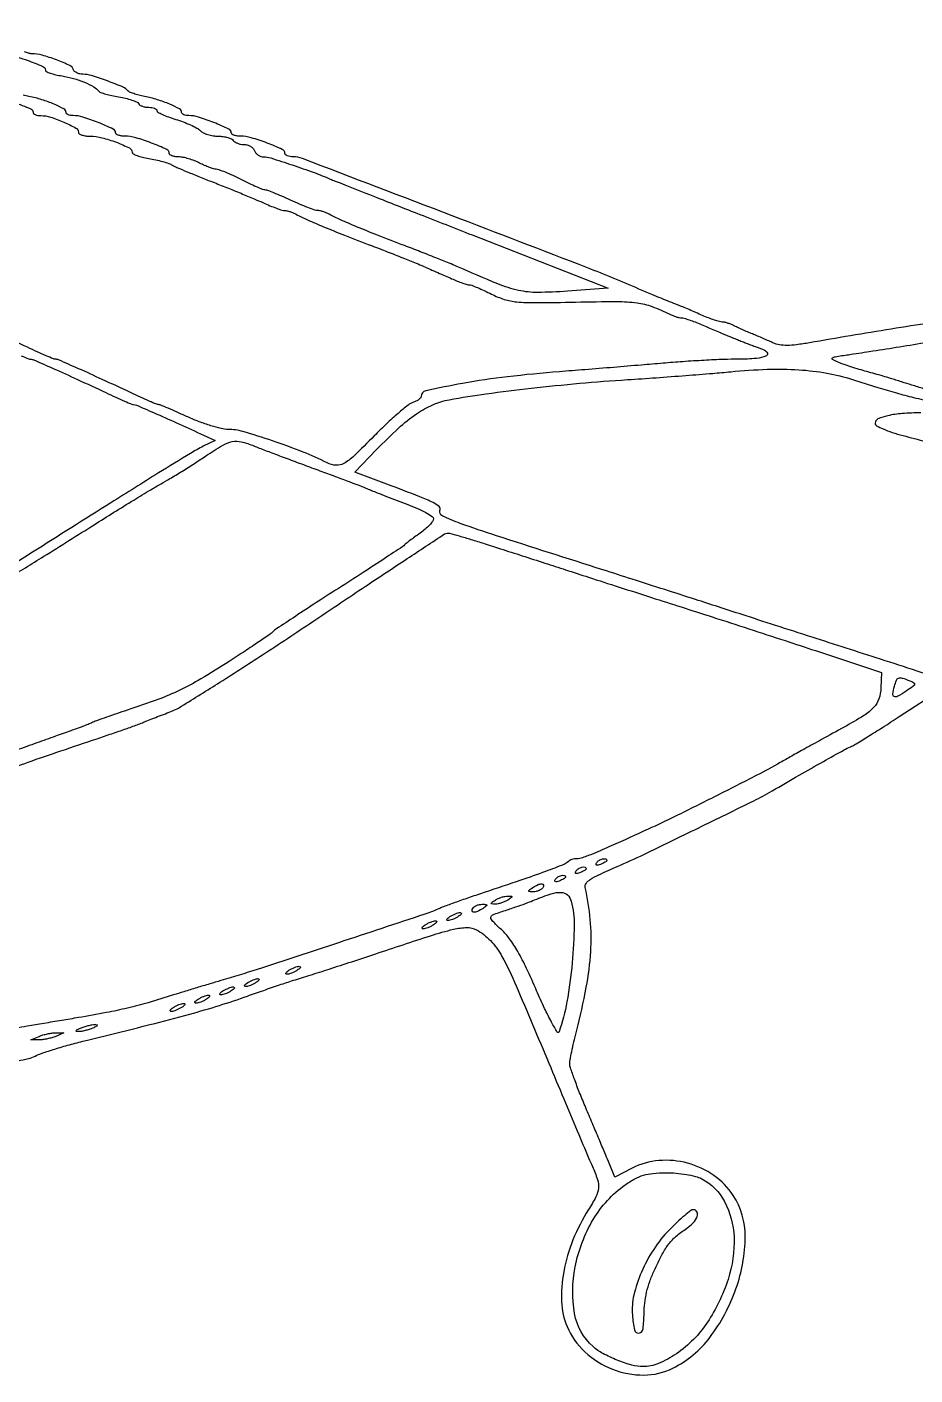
# Model space of a CAD drawing. Extents: x 23 to 201, y 13 to 268.
# Drawn here: x 122.29 to 140.49, y 140.01 to 167.63 of the extents above; entities that cross this region are included whole.
import ezdxf

# ---------------------------------------------------------------- set-up
doc = ezdxf.new("R2010")
doc.units = 0
doc.header["$MEASUREMENT"] = 0

msp = doc.modelspace()

# ---------------------------------------------------------------- linework, layer by layer
for points in [[(121.88038, 156.323612, 0.004512), (122.637155, 156.785571, 0.001793), (123.667926, 157.432765, -0.001887), (124.074935, 157.688208, -0.001956), (124.479067, 157.937536, -0.001884), (124.830553, 158.150675, -0.008458), (125.0388, 158.271135, 0.008636), (125.222425, 158.37744, 0.003622), (125.466033, 158.526562, 0.003582), (125.724342, 158.689845, 0.004649), (125.958612, 158.843388, -0.014271), (126.301238, 159.05864, -0.082159), (126.500363, 159.135516, -0.112218), (126.684395, 159.132016, -0.037287), (126.9423, 159.047392, 0.006912), (127.049836, 159.004718, 0.00068), (127.31031, 158.905906, 0.000859), (127.621158, 158.789076, 0.000681), (127.9575, 158.663846, -0.000003), (128.293844, 158.539134, -0.000003), (128.60469, 158.423872, -0.000003), (128.865431, 158.327186, -0.000027), (128.9727, 158.287402, -0.004201), (129.052553, 158.257015, -0.002028), (129.154326, 158.216829, -0.002011), (129.260076, 158.174082, -0.002885), (129.3534, 158.13529, 0.006252), (129.468453, 158.088372, 0.001551), (129.658092, 158.014469, 0.001586), (129.875706, 157.931232, 0.00159), (130.09365, 157.849451, -0.015615), (130.296249, 157.766876, -0.023355), (130.46708, 157.681182, -0.020076), (130.596225, 157.601682, -0.249717), (130.6224, 157.552542, -0.160646), (130.605706, 157.501923, -0.029363), (130.541633, 157.42521, -0.028919), (130.452722, 157.340971, -0.022734), (130.34745, 157.260087, 0.004411), (130.239063, 157.182954, 0.005668), (130.140841, 157.110029, 0.00441), (130.059912, 157.047373, 0.048133), (130.0302, 157.018917, -0.069327), (129.992752, 156.985968, -0.000428), (129.615131, 156.737324, -0.001749), (129.182292, 156.455015, -0.001113), (128.6766, 156.1293, 0.001453), (128.170918, 155.803104, 0.002276), (127.738069, 155.519297, 0.000598), (127.361891, 155.269543, 0.084071), (127.323, 155.232944, -0.080874), (127.28567, 155.197364, -0.001304), (127.044613, 155.033369, -0.003378), (126.761978, 154.844935, -0.00223), (126.4347, 154.632001, -0.008709), (125.85424, 154.272167, -0.022906), (125.422694, 154.041036, -0.023228), (124.975269, 153.852152, -0.009179), (124.344234, 153.632719, 0.002852), (124.128099, 153.560614, 0.003099), (123.918712, 153.487979, 0.002912), (123.740096, 153.423603, 0.015146), (123.6429, 153.384551, -0.005671), (123.56586, 153.35189, -0.003404), (123.4737, 153.314776, -0.003408), (123.381512, 153.279103, -0.005934), (123.3045, 153.250946, 0.001037), (123.192444, 153.211215, 0.000071), (122.874362, 153.09764, 0.000101), (122.49518, 152.962103, 0.000076), (122.0778, 152.812745, -0.0005)], [(140.803369, 161.566344, 0.002098), (140.004526, 161.442014, 0.002016), (139.16967, 161.305035, 0.001963), (138.328435, 161.160126, -0.01261), (138.064135, 161.120373, -0.029648), (137.86509, 161.107458, -0.039972), (137.710689, 161.118965, -0.069925), (137.588185, 161.156044, 0.004197), (137.495764, 161.197888, 0.002202), (137.380158, 161.248456, 0.00219), (137.261221, 161.299242, 0.003364), (137.15775, 161.34207, -0.004719), (137.05792, 161.383709, -0.003687), (136.950288, 161.430742, -0.003728), (136.850717, 161.476023, -0.009082), (136.778198, 161.51127, 0.022622), (136.71505, 161.539877, 0.019866), (136.646803, 161.564048, 0.020336), (136.583421, 161.580909, 0.054888), (136.537183, 161.586, -0.070235), (136.483106, 161.593634, -0.010984), (136.379981, 161.625811, -0.012033), (136.259346, 161.669638, -0.010231), (136.134186, 161.721526, 0.001754), (136.001978, 161.778981, 0.001432), (135.86012, 161.839558, 0.001446), (135.729246, 161.894557, 0.003797), (135.63495, 161.933026, -0.00034), (135.287837, 162.071842, -0.001826), (135.099215, 162.148224, -0.003185), (134.96419, 162.204484, -0.003283), (134.83125, 162.261904, 0.011342), (133.778518, 162.69661, 0.000934), (131.007351, 163.762058, 0.000155), (127.935343, 164.935503, 0.091395), (127.748196, 164.97, -0.040741), (127.682572, 164.975356, -0.060146), (127.627148, 164.991475, -0.079092), (127.58949, 165.015138, -0.216258), (127.5768, 165.043106, 0.295397), (127.524763, 165.123501, 0.013913), (127.212582, 165.253308, 0.021798), (126.889087, 165.361462, 0.069878), (126.664522, 165.393, -0.037136), (126.592707, 165.398341, -0.055871), (126.532084, 165.414475, -0.073305), (126.490639, 165.4381, -0.230551), (126.477, 165.466106, 0.293119), (126.429098, 165.540797, 0.01197), (126.121651, 165.673083, 0.019404), (125.808821, 165.785007, 0.076344), (125.607022, 165.816, -0.042104), (125.551423, 165.82069, -0.061698), (125.504459, 165.834785, -0.081052), (125.472611, 165.855494, -0.211182), (125.4618, 165.879948, 0.274791), (125.419314, 165.951416, 0.022898), (125.217381, 166.049539, 0.027665), (124.965748, 166.141739, 0.025855), (124.699757, 166.208017, -0.014377), (124.583521, 166.234163, -0.018587), (124.478665, 166.265131, -0.01654), (124.394357, 166.296617, -0.134078), (124.362, 166.321578, 0.133258), (124.261202, 166.399595, 0.010295), (123.939896, 166.525379, 0.013195), (123.616029, 166.634924, 0.075084), (123.436738, 166.662, -0.054415), (123.373063, 166.66895, -0.059191), (123.314275, 166.689461, -0.066927), (123.268872, 166.719702, -0.132722), (123.245139, 166.755484, 0.205673), (123.168902, 166.841112, 0.01789), (122.894508, 166.957737, 0.023958), (122.60318, 167.053701, 0.065603), (122.389007, 167.083726, -0.066446), (122.320762, 167.093411, -0.038592), (122.242902, 167.121903, -0.037871)], [(121.958383, 167.05436, -0.020961), (122.293244, 166.949889, -0.012829), (122.618051, 166.823914, -0.302543), (122.67, 166.745919, 0.294602), (122.687557, 166.718708, 0.023823), (122.77049, 166.685855, 0.026082), (122.880987, 166.654394, 0.016667), (123.012095, 166.628922, -0.02947), (123.247185, 166.576971, -0.029717), (123.473865, 166.497849, -0.031136), (123.662097, 166.405177, -0.094853), (123.7698, 166.312811, 0.144249), (123.803674, 166.289059, 0.012581), (123.905162, 166.257685, 0.015705), (124.030577, 166.22656, 0.01156), (124.171207, 166.199699, -0.017366), (124.312212, 166.171066, -0.022583), (124.438848, 166.13462, -0.02109), (124.539384, 166.095908, -0.15305), (124.57805, 166.062439, 0.118956), (124.607997, 166.032788, 0.048576), (124.659999, 166.007889, 0.044439), (124.723637, 165.990915, 0.042985), (124.789993, 165.9852, -0.038399), (124.852874, 165.980364, -0.057397), (124.905964, 165.965774, -0.075434), (124.942174, 165.94439, -0.225399), (124.9542, 165.919069, 0.271021), (124.972589, 165.887637, 0.018841), (125.067404, 165.83894, 0.022641), (125.191893, 165.787547, 0.014785), (125.339576, 165.739151, -0.017552), (125.495631, 165.687054, -0.018152), (125.645875, 165.62466, -0.018192), (125.771629, 165.561367, -0.0708), (125.841133, 165.509182, 0.0834), (125.903748, 165.464576, 0.037294), (125.998048, 165.427128, 0.035579), (126.106068, 165.40157, 0.040323), (126.212164, 165.393, -0.030669), (126.313556, 165.386775, -0.036553), (126.407511, 165.368149, -0.039628), (126.482259, 165.341033, -0.148582), (126.5193, 165.3084, 0.112729), (126.551282, 165.275947, 0.049989), (126.605243, 165.248651, 0.045996), (126.670741, 165.230066, 0.046173), (126.738448, 165.2238, -0.069939), (126.805878, 165.214322, -0.063277), (126.870599, 165.186523, -0.066794), (126.922959, 165.145426, -0.101733), (126.954006, 165.0969, 0.086303), (126.98301, 165.04836, 0.066141), (127.029229, 165.007169, 0.065744), (127.084924, 164.979258, 0.082839), (127.141701, 164.969631, -0.075634), (127.286676, 164.947182, -0.00409), (127.72884, 164.804181, -0.007087), (128.174738, 164.64888, -0.015905), (128.5074, 164.515576, 0.009412), (128.606077, 164.474539, 0.000072), (129.414499, 164.156188, 0.000268), (130.341364, 163.791922, 0.000172), (131.417196, 163.370202), (134.200091, 162.280427), (133.368262, 162.218062, -0.01644), (132.758204, 162.192451, -0.057416), (132.367096, 162.233916, -0.0425), (131.939968, 162.368518, -0.006172), (131.100613, 162.725942, 0.007552), (130.942747, 162.792652, 0.001658), (130.669364, 162.902288, 0.001725), (130.352357, 163.026936, 0.001657), (130.0302, 163.1511, -0.002377), (129.47476, 163.366095, -0.005012), (129.046234, 163.53929, -0.006287), (128.717915, 163.680697, -0.016533), (128.487398, 163.792712, 0.02248), (128.424465, 163.822373, 0.020207), (128.356867, 163.847438, 0.020691), (128.294388, 163.864951, 0.058044), (128.249327, 163.8702, -0.084531), (128.192121, 163.879941, -0.006909), (128.049113, 163.932328, -0.009119), (127.879518, 164.000696, -0.006891), (127.695772, 164.0817, 0.005145), (127.513708, 164.162723, 0.007204), (127.349309, 164.231072, 0.004573), (127.210396, 164.285024, 0.090574), (127.165631, 164.2932, -0.097487), (127.121792, 164.301829, -0.005672), (126.995524, 164.355224, -0.008431), (126.846048, 164.423463, -0.006093), (126.681688, 164.504346, 0.008523), (126.515284, 164.585232, 0.010964), (126.359532, 164.653572, 0.00893), (126.227747, 164.705247, 0.088265), (126.16942, 164.715846, -0.073203), (126.117353, 164.723706, -0.015591), (126.030383, 164.75322, -0.015991), (125.930839, 164.794174, -0.014609), (125.83102, 164.842579, 0.027385), (125.724295, 164.891006, 0.021484), (125.603966, 164.931987, 0.021949), (125.488452, 164.960427, 0.048732), (125.39835, 164.969479, -0.036565), (125.325451, 164.975018, -0.055092), (125.263915, 164.991322, -0.072108), (125.22179, 165.015053, -0.232506), (125.208, 165.043106, 0.295397), (125.155963, 165.123501, 0.013913), (124.843782, 165.253308, 0.021798), (124.520287, 165.361462, 0.069878), (124.295722, 165.393, -0.037136), (124.223907, 165.398341, -0.055871), (124.163284, 165.414475, -0.073305), (124.121839, 165.4381, -0.230551), (124.1082, 165.466106, 0.293119), (124.060298, 165.540797, 0.01197), (123.752851, 165.673083, 0.019404), (123.440021, 165.785007, 0.076344), (123.238222, 165.816, -0.042104), (123.182623, 165.82069, -0.061698), (123.135659, 165.834785, -0.081052), (123.103811, 165.855494, -0.211182), (123.093, 165.879948, 0.274791), (123.050514, 165.951416, 0.022898), (122.848581, 166.049539, 0.027665), (122.596948, 166.141739, 0.025855), (122.330957, 166.208017, -0.012624), (122.214718, 166.233736, -0.016446)], [(122.020346, 166.091998, -0.008976), (122.369006, 165.954573, -0.303153), (122.4162, 165.883888, 0.215965), (122.427966, 165.857917, 0.079207), (122.462868, 165.835942, 0.060236), (122.514241, 165.820974, 0.040819), (122.575068, 165.816, -0.076381), (122.77506, 165.78527, -0.027394), (123.045657, 165.683507, -0.020358), (123.296616, 165.560671, -0.275386), (123.3468, 165.476465, 0.250657), (123.363946, 165.444412, 0.064627), (123.418319, 165.417518, 0.050071), (123.497004, 165.399077, 0.032547), (123.590268, 165.393, -0.062535), (123.827643, 165.363195, -0.029186), (124.12357, 165.268998, -0.021962), (124.391591, 165.152366, -0.28659), (124.4466, 165.064277, 0.280594), (124.465718, 165.032893, 0.030053), (124.54709, 164.996898, 0.030012), (124.657604, 164.96315, 0.019454), (124.788695, 164.936922, -0.014873), (124.930254, 164.909946, -0.014048), (125.072704, 164.874157, -0.01416), (125.196972, 164.835368, -0.046657), (125.275145, 164.80007, 0.026924), (125.36649, 164.754411, 0.003161), (125.575906, 164.665036, 0.003781), (125.826579, 164.562143, 0.003087), (126.0963, 164.455737, -0.002699), (126.381442, 164.343503, -0.002357), (126.678544, 164.223077, -0.00237), (126.946065, 164.111685, -0.007041), (127.128009, 164.031876, 0.008824), (127.270524, 163.969968, 0.010971), (127.405215, 163.917692, 0.009377), (127.519389, 163.878646, 0.077848), (127.573306, 163.8702, -0.05836), (127.618057, 163.864959, -0.020617), (127.680296, 163.847438, -0.02014), (127.747722, 163.822373, -0.022305), (127.810598, 163.792712, 0.016533), (128.041115, 163.680697, 0.006287), (128.369434, 163.53929, 0.005012), (128.79796, 163.366095, 0.002377), (129.3534, 163.1511, -0.001657), (129.675557, 163.026936, -0.001725), (129.992564, 162.902288, -0.001658), (130.265947, 162.792652, -0.007552), (130.423813, 162.725942, -0.000036), (130.553041, 162.669007, -0.000021), (130.708336, 162.600566, -0.000021), (130.864063, 162.531919, -0.000035), (130.994736, 162.4743, 0.009066), (131.110553, 162.42571, 0.011086), (131.220589, 162.384677, 0.009676), (131.314029, 162.354187, 0.07415), (131.359545, 162.3474, -0.092028), (131.407408, 162.338515, -0.007776), (131.524264, 162.291485, -0.010114), (131.662643, 162.229953, -0.007651), (131.81206, 162.15705, 0.042161), (132.073783, 162.051005, 0.051795), (132.332183, 161.999379, 0.02553), (132.711902, 161.983175, 0.003227), (133.532616, 161.995367, -0.004593), (134.383758, 162.005687, -0.032923), (134.793902, 161.979862, -0.05638), (135.101417, 161.904169, -0.029159), (135.464602, 161.74533, 0.022622), (135.52775, 161.716723, 0.019866), (135.595997, 161.692552, 0.020336), (135.659379, 161.675691, 0.054888), (135.705617, 161.6706, -0.070235), (135.759694, 161.662966, -0.010984), (135.862819, 161.630789, -0.012033), (135.983454, 161.586962, -0.010231), (136.108614, 161.535074, 0.001754), (136.240822, 161.477619, 0.001432), (136.38268, 161.417042, 0.001446), (136.513554, 161.362043, 0.003797), (136.60785, 161.323574, -0.000341), (136.694502, 161.28892, -0.0002), (136.7982, 161.24732, -0.0002), (136.901896, 161.205623, -0.00034), (136.98855, 161.170671, 0.004695), (137.072242, 161.137758, 0.003355), (137.166474, 161.102441, 0.003387), (137.256742, 161.069991, 0.007247), (137.32695, 161.046426, -0.119434), (137.455885, 160.967893, -0.515503), (137.443519, 160.894072, -0.093989), (137.241109, 160.839043, -0.019509), (136.871091, 160.8246, 0.009524), (136.574264, 160.818945, 0.003817), (136.168443, 160.800374, 0.003776), (135.731278, 160.77371, 0.00476), (135.327141, 160.742129, -0.000943), (134.88278, 160.703989, -0.000459), (134.31532, 160.656885, -0.000455), (133.724757, 160.608952, -0.000658), (133.2027, 160.56775, 0.009979), (132.137677, 160.463687, 0.01516), (131.217832, 160.326852, 0.008536), (130.465799, 160.178268, 0.35336), (130.3686, 160.057906, -0.187357), (130.357023, 160.028096, -0.05187), (130.318801, 159.994143, -0.044764), (130.263968, 159.96178, -0.034111), (130.19907, 159.936195, 0.092491), (130.102059, 159.884227, 0.009051), (129.897041, 159.713515, 0.011209), (129.659, 159.498394, 0.008651), (129.408949, 159.253694, -0.006763), (128.990317, 158.840916, -0.061131), (128.784932, 158.687127, -0.147567), (128.62423, 158.649907, -0.101638), (128.442802, 158.69973, 0.023645), (127.95151, 158.921078, 0.012422), (127.322326, 159.151592, 0.010111), (126.71779, 159.342657, 0.071596), (126.413874, 159.3864, -0.058282), (126.273264, 159.402846, -0.016382), (126.059676, 159.460954, -0.016283), (125.820739, 159.54305, -0.016496), (125.5887, 159.6402, 0.003137), (125.372782, 159.737459, 0.004695), (125.182877, 159.819446, 0.002056), (125.020085, 159.887136, 0.097796), (124.985326, 159.894, -0.099587), (124.950862, 159.900933, -0.002328), (124.797893, 159.965914, -0.005066), (124.61911, 160.045001, -0.003404), (124.416395, 160.138813, 0.002067), (123.832276, 160.411029, 0.003643), (123.347251, 160.630359, 0.001322), (122.938769, 160.810213, 0.103394), (122.869938, 160.8246, -0.099755), (122.835717, 160.831496, -0.002299), (122.682779, 160.896573, -0.005034), (122.504083, 160.975725, -0.00338), (122.301395, 161.069614, 0.002042), (121.765656, 161.319523, 0.00426)], [(140.666697, 160.220061, -0.00067), (140.424563, 160.294771, -0.000639), (140.216123, 160.359683, -0.003064), (140.0976, 160.397559, 0.005982), (139.990515, 160.431091, 0.002116), (139.836397, 160.476624, 0.0021), (139.66666, 160.52522, 0.002467), (139.5054, 160.569799, -0.007076), (139.344142, 160.615981, -0.005928), (139.174402, 160.669406, -0.005988), (139.020416, 160.721937, -0.016314), (138.9132, 160.763937, -0.024403), (138.798378, 160.820081, -0.549978), (138.796499, 160.850568, -0.117054), (138.857046, 160.875715, -0.003638), (139.1247, 160.917081, 0.002038), (139.5538, 160.981994, 0.000982), (140.103048, 161.068479, 0.00097), (140.679049, 161.161484, 0.001327)], [(122.175179, 160.896573, 0.002299), (122.328117, 160.831496, 0.099755), (122.362338, 160.8246, -0.103394), (122.431169, 160.810213, -0.001322), (122.839651, 160.630359, -0.003643), (123.324676, 160.411029, -0.002067), (123.908795, 160.138813, 0.003404), (124.11151, 160.045001, 0.005066), (124.290293, 159.965914, 0.002328), (124.443262, 159.900933, 0.099587), (124.477726, 159.894, -0.102505), (124.535831, 159.881961, -0.000887), (124.95442, 159.699847, -0.003221), (125.41531, 159.494809, -0.002564), (125.91006, 159.267815), (126.14682, 159.157715), (125.905746, 159.039407, 0.02276), (125.643164, 158.895367, 0.001949), (124.989543, 158.493599, 0.00175), (124.012618, 157.8831, 0.000427), (122.40633, 156.86955, -0.001557), (121.980161, 156.601986, -0.002496)], [(141.218607, 154.213993, 0.00014), (140.53329, 154.435344, 0.000139), (139.785308, 154.676475, 0.000167), (139.0824, 154.9026, -0.000167), (138.379492, 155.128725, -0.000139), (137.63151, 155.369856, -0.00014), (136.946193, 155.591207, -0.000378), (136.4598, 155.748865, 0.000603), (135.988957, 155.901248, 0.000262), (135.362644, 156.102752, 0.000259), (134.696612, 156.316269, 0.000345), (134.091, 156.509611, -0.000612), (131.912433, 157.206401, -0.009576), (131.172435, 157.459812, -0.021809), (130.800219, 157.613986, -0.393886), (130.755952, 157.723529, 0.309401), (130.736971, 157.803261, 0.069039), (130.615064, 157.886503, 0.023025), (130.346033, 158.0051, 0.002152), (129.66942, 158.263539), (129.01254, 158.511205), (129.45792, 158.97401, -0.015502), (129.905055, 159.410701, -0.035347), (130.274063, 159.7042, -0.046181), (130.608747, 159.890949, -0.059478), (130.945167, 159.99422, -0.010586), (131.704891, 160.115152, -0.006114), (132.623333, 160.230051, -0.005826), (133.61416, 160.330041, -0.005977), (134.5986, 160.405962, 0.001476), (135.185764, 160.445932, 0.001316), (135.79569, 160.490873, 0.001319), (136.343862, 160.53417, 0.004086), (136.7136, 160.567399, -0.015804), (137.462895, 160.617073, -0.024503), (138.110847, 160.60774, -0.027884), (138.684801, 160.539026, -0.034098), (139.2093, 160.40896, 0.002802), (139.726877, 160.245648, 0.006858), (140.110033, 160.132842, 0.008011), (140.458966, 160.041292, 0.005436), (140.859, 159.947755, -0.023869)], [(140.608856, 159.7248, 0.018536), (140.228428, 159.710692, 0.037442), (139.93201, 159.666201, 0.048658), (139.731361, 159.599469, 0.296368), (139.6746, 159.51212, 0.269569), (139.704044, 159.461476, 0.02548), (139.837402, 159.394303, 0.026284), (140.020419, 159.324765, 0.015424), (140.24565, 159.260072, -0.002392), (140.479787, 159.199379, -0.002463), (140.711082, 159.137019, -0.00238)], [(121.763115, 152.371895, -0.001899), (122.315849, 152.56793, -0.002291), (122.985823, 152.799244, -0.001704), (123.7275, 153.048697, 0.001994), (124.031432, 153.151117, 0.002434), (124.314941, 153.249458, 0.002038), (124.552587, 153.334279, 0.01719), (124.6581, 153.376579, -0.008644), (124.748033, 153.414429, -0.002442), (124.889428, 153.470281, -0.00246), (125.049838, 153.531834, -0.002596), (125.208, 153.590696, 0.050912), (125.457591, 153.712133, 0.002423), (126.247258, 154.206564, 0.003954), (127.178922, 154.806579, 0.002834), (128.2113, 155.491463, -0.000868), (129.22154, 156.167396, -0.001407), (130.083017, 156.738136, -0.000183), (130.851314, 157.243636, -0.11105), (130.900303, 157.262097, -0.100796), (130.947645, 157.259171, -0.002668), (131.151356, 157.203237, -0.005492), (131.390576, 157.133335, -0.003718), (131.661703, 157.048659, -0.000411), (131.996496, 156.941057, -0.000182), (132.438334, 156.798472, -0.00018), (132.906287, 156.647085, -0.000243), (133.3296, 156.509744, 0.000517), (133.80044, 156.357268, 0.000225), (134.426756, 156.15547, 0.000222), (135.092787, 155.941532, 0.000296), (135.6984, 155.747694, -0.000792), (136.330923, 155.54455, -0.000474), (137.081874, 155.301273, -0.000475), (137.828782, 155.057738, -0.000826), (138.4479, 154.854086), (139.8015, 154.406355), (139.790699, 154.091598, -0.073422), (139.749338, 153.865435, -0.106252), (139.645389, 153.691695, -0.065273), (139.439711, 153.522097, -0.013994), (139.0401, 153.28731, 0.000247), (138.575042, 153.031, 0.000603), (138.232974, 152.841715, 0.000802), (137.962695, 152.691161, 0.001226), (137.7288, 152.559628, -0.009731), (137.248706, 152.30029, -0.002194), (136.421998, 151.878869, -0.002317), (135.582771, 151.460563, -0.007551), (135.0216, 151.194546, -0.001036), (134.264677, 150.851528, -0.007525), (133.898356, 150.693023, -0.013312), (133.677513, 150.608204, -0.085225), (133.559841, 150.588, 0.042098), (133.510758, 150.58386, 0.036142), (133.460408, 150.571509, 0.037755), (133.41615, 150.553406, 0.080586), (133.386261, 150.531861, -0.103931), (133.292485, 150.470652, -0.004424), (132.920506, 150.329655, -0.006034), (132.409796, 150.148194, -0.00218), (131.6799, 149.902281, 0.002237), (131.375968, 149.799843, 0.002727), (131.092459, 149.701143, 0.002289), (130.854895, 149.615756, 0.01917), (130.7493, 149.572603, -0.026444), (130.44766, 149.454419, -0.000408), (128.676563, 148.868027, -0.000952), (127.011879, 148.321888, -0.008235), (126.2655, 148.092122, 0.001858), (126.037367, 148.025066, 0.001157), (125.770326, 147.944822, 0.00116), (125.507321, 147.86446, 0.002103), (125.2926, 147.797316, -0.006201), (124.772399, 147.639315, -0.012155), (124.353919, 147.528813, -0.011679), (123.919896, 147.436077, -0.005268), (123.3468, 147.333799, 0.000063), (123.00345, 147.276204, 0.000052), (122.636292, 147.21453, 0.000052), (122.298577, 147.157728, 0.000137), (122.05665, 147.116944, -0.002668)], [(122.106776, 146.448923, 0.017184), (122.322974, 146.494559, 0.056461), (122.459549, 146.545218, -0.034465), (122.603969, 146.606124, -0.007455), (122.861716, 146.69019, -0.007744), (123.163665, 146.778616, -0.007335), (123.4737, 146.859343, 0.001405), (124.810289, 147.190491, 0.005569), (125.628739, 147.405426, 0.008666), (126.236641, 147.583712, 0.009857), (126.812261, 147.775954, -0.001984), (127.142874, 147.892187, -0.002083), (127.46907, 148.003895, -0.001994), (127.751375, 148.098007, -0.009312), (127.9152, 148.148536, 0.007325), (128.095213, 148.203276, 0.00091), (128.484664, 148.328745, 0.001074), (128.946616, 148.479598, 0.000889), (129.438, 148.6422, -0.001936), (130.563166, 149.011911, -0.020024), (131.033019, 149.143747, -0.052392), (131.306059, 149.179116, -0.128473), (131.501624, 149.133034, -0.083122), (131.79104, 148.911728, -0.06371), (132.024356, 148.588252, -0.023438), (132.315636, 147.986407, -0.001983), (132.986075, 146.4003, 0.000324), (133.29239, 145.668868, 0.000444), (133.56897, 145.011274, 0.000284), (133.802286, 144.458796, 0.005286), (133.877843, 144.2853, -0.025777), (133.982858, 144.01435, -0.101886), (134.00329, 143.837693, -0.097929), (133.952654, 143.663677, -0.022832), (133.799716, 143.399059, 0.047009), (133.481422, 142.781292, 0.050101), (133.292332, 142.127876, 0.05464), (133.247605, 141.511199, 0.091025), (133.360056, 141.004333, 0.106497), (133.724904, 140.484603, 0.093258), (134.287926, 140.131177, 0.09488), (134.932003, 140.010385, 0.11524), (135.528041, 140.152002, 0.115651), (136.287042, 140.782294, 0.07785), (136.82155, 141.779318, 0.080972), (137.010817, 142.848959, 0.149494), (136.766249, 143.689179, 0.095564), (136.366929, 144.100505, 0.086658), (135.829752, 144.351284, 0.087003), (135.241323, 144.404578, 0.097431), (134.694738, 144.248886), (134.338868, 144.067335), (134.206361, 144.387817, 0.001249), (134.134336, 144.560793, 0.000313), (134.015891, 144.842765, 0.000319), (133.88002, 145.165082, 0.000321), (133.744027, 145.486536, -0.005322), (133.617685, 145.793704, -0.00731), (133.511087, 146.072703, -0.004933), (133.427747, 146.307946, -0.08284), (133.4142, 146.389154, -0.04607), (133.42123, 146.465286, -0.005286), (133.454567, 146.634325, -0.00634), (133.499, 146.834931, -0.005128), (133.551621, 147.049117, 0.016013), (133.753606, 147.956034, 0.031532), (133.844968, 148.688611, 0.03708), (133.836402, 149.342597, 0.034894), (133.732048, 150.001878, -0.220066), (133.749085, 150.083211, -0.088806), (133.83375, 150.16271, -0.03669), (134.013596, 150.261767, -0.005622), (134.3871, 150.428051, 0.010269), (134.932404, 150.676917, 0.00143), (136.049776, 151.218801, 0.001068), (137.185634, 151.776674, 0.017403), (137.5596, 151.977816, -0.001654), (138.113461, 152.298603, -0.002277), (138.613386, 152.582927, -0.00142), (139.03593, 152.819124, -0.028173), (139.169405, 152.88369, 0.038012), (139.254353, 152.926862, 0.001976), (139.515889, 153.087261, 0.003121), (139.825188, 153.28132, 0.002262), (140.16735, 153.501166), (141.03599, 154.064853)]]:
    msp.add_lwpolyline(points, format="xyb")
for points in [[(140.382802, 154.236301, -0.038609), (140.466786, 154.195565, -0.354817), (140.480083, 154.160248, -0.158984), (140.447934, 154.116812, -0.009567), (140.312011, 154.023987, -0.016102), (140.136411, 153.916847, -0.230053), (140.065248, 153.91233, -0.343898), (140.036103, 153.963292, -0.028212), (140.068523, 154.123744, -0.031624), (140.109337, 154.247318, -0.21436), (140.154592, 154.290871, -0.163953), (140.224915, 154.2922, -0.017078)], [(134.1756, 150.554751, -0.2252), (134.16809, 150.538923, -0.029412), (134.137032, 150.51647, -0.029555), (134.094599, 150.492841, -0.020646), (134.044306, 150.47112, -0.036408), (133.995257, 150.45629, -0.155351), (133.965155, 150.458927, -0.32948), (133.955057, 150.475826, -0.1144), (133.964699, 150.504369, -0.115814), (134.0147, 150.554493, -0.080554), (134.08878, 150.5854, -0.115534), (134.150968, 150.585676, -0.349578)], [(133.7526, 150.385551, -0.2252), (133.74509, 150.369723, -0.029412), (133.714032, 150.34727, -0.029555), (133.671599, 150.323641, -0.020646), (133.621306, 150.30192, -0.036408), (133.572257, 150.28709, -0.155351), (133.542155, 150.289727, -0.32948), (133.532057, 150.306626, -0.1144), (133.541699, 150.335169, -0.115814), (133.5917, 150.385293, -0.080554), (133.66578, 150.4162, -0.115534), (133.727968, 150.416476, -0.349578)], [(132.8643, 149.9958, -0.101161), (132.833876, 149.963481, -0.052761), (132.78535, 149.936432, -0.049393), (132.727557, 149.918275, -0.053738), (132.668957, 149.912495, -0.012098), (132.58838, 149.915176, -0.343021), (132.573636, 149.928063, -0.295079), (132.581503, 149.94763, -0.010223), (132.6528, 149.9958, -0.03301), (132.764401, 150.057894, -0.110887), (132.845494, 150.076102, -0.372932), (132.875592, 150.050027, -0.175918)], [(133.3296, 150.216351, -0.2252), (133.32209, 150.200523, -0.029412), (133.291032, 150.17807, -0.029555), (133.248599, 150.154441, -0.020646), (133.198306, 150.13272, -0.036408), (133.149257, 150.11789, -0.155351), (133.119155, 150.120527, -0.32948), (133.109057, 150.137426, -0.1144), (133.118699, 150.165969, -0.115814), (133.1687, 150.216093, -0.080554), (133.24278, 150.247, -0.115534), (133.304968, 150.247276, -0.349578)], [(133.445478, 149.72085, -0.069239), (133.506543, 149.229232, -0.019527), (133.464971, 148.456211, -0.020424), (133.357487, 147.656594, -0.04078), (133.196009, 147.0396, -0.631766), (133.160077, 147.035762, -0.013205), (133.043383, 147.237746, -0.014973), (132.899524, 147.522687, -0.007814), (132.736599, 147.8856, 0.009367), (132.529285, 148.343576, 0.019603), (132.347645, 148.689925, 0.025114), (132.180685, 148.94902, 0.050656), (132.019952, 149.130858, -0.009266), (131.856264, 149.287759, -0.08864), (131.800985, 149.366646, -0.30251), (131.808809, 149.417338, -0.130431), (131.869084, 149.456038, 0.002532), (132.129908, 149.541439, 0.003583), (132.361165, 149.620303, 0.004023), (132.554646, 149.689587, 0.009933), (132.6951, 149.744352, -0.018431), (133.036435, 149.870804, -0.087533), (133.241809, 149.900439, -0.180579), (133.368283, 149.848656, -0.141696)], [(132.1452, 149.742, -0.038252), (132.087333, 149.710592, -0.027073), (132.0183, 149.684081, -0.027466), (131.949161, 149.665865, -0.050718), (131.8914, 149.659991, -0.012417), (131.818073, 149.661812, -0.399741), (131.8068, 149.673659, -0.246842), (131.816443, 149.692001, -0.007261), (131.8914, 149.742, -0.038252), (131.949267, 149.773408, -0.027073), (132.0183, 149.799919, -0.027466), (132.087439, 149.818135, -0.050718), (132.1452, 149.824009, -0.012417), (132.218527, 149.822188, -0.399741), (132.2298, 149.810341, -0.246842), (132.220157, 149.791999, -0.007261)], [(131.13, 149.4036, -0.026766), (131.075204, 149.37221, -0.024204), (131.015526, 149.345681, -0.024967), (130.959729, 149.327192, -0.067616), (130.9185, 149.321591, -0.190341), (130.89885, 149.329353, -0.335455), (130.896028, 149.345681, -0.102785), (130.9173, 149.371929, -0.027796), (130.9608, 149.4036, -0.026766), (131.015596, 149.43499, -0.024204), (131.075274, 149.461519, -0.024967), (131.131071, 149.480008, -0.067616), (131.1723, 149.485609, -0.190341), (131.19195, 149.477847, -0.335455), (131.194772, 149.461519, -0.102785), (131.1735, 149.435271, -0.027796)], [(131.6376, 149.5728, -0.03301), (131.525999, 149.510706, -0.110887), (131.444906, 149.492498, -0.372932), (131.414808, 149.518573, -0.175918), (131.4261, 149.5728, -0.101161), (131.456524, 149.605119, -0.052761), (131.50505, 149.632168, -0.049393), (131.562843, 149.650325, -0.053738), (131.621443, 149.656105, -0.012098), (131.70202, 149.653424, -0.343021), (131.716764, 149.640537, -0.295079), (131.708897, 149.62097, -0.010223)], [(130.6224, 149.2344, -0.026766), (130.567604, 149.20301, -0.024204), (130.507926, 149.176481, -0.024967), (130.452129, 149.157992, -0.067616), (130.4109, 149.152391, -0.190341), (130.39125, 149.160153, -0.335455), (130.388428, 149.176481, -0.102785), (130.4097, 149.202729, -0.027796), (130.4532, 149.2344, -0.026766), (130.507996, 149.26579, -0.024204), (130.567674, 149.292319, -0.024967), (130.623471, 149.310808, -0.067616), (130.6647, 149.316409, -0.190341), (130.68435, 149.308647, -0.335455), (130.687172, 149.292319, -0.102785), (130.6659, 149.266071, -0.027796)], [(127.8306, 148.3038, -0.026766), (127.775804, 148.27241, -0.024204), (127.716126, 148.245881, -0.024967), (127.660329, 148.227392, -0.067616), (127.6191, 148.221791, -0.190341), (127.59945, 148.229553, -0.335455), (127.596628, 148.245881, -0.102785), (127.6179, 148.272129, -0.027796), (127.6614, 148.3038, -0.026766), (127.716196, 148.33519, -0.024204), (127.775874, 148.361719, -0.024967), (127.831671, 148.380208, -0.067616), (127.8729, 148.385809, -0.190341), (127.89255, 148.378047, -0.335455), (127.895372, 148.361719, -0.102785), (127.8741, 148.335471, -0.027796)], [(126.9846, 148.05, -0.026766), (126.929804, 148.01861, -0.024204), (126.870126, 147.992081, -0.024967), (126.814329, 147.973592, -0.067616), (126.7731, 147.967991, -0.190341), (126.75345, 147.975753, -0.335455), (126.750628, 147.992081, -0.102785), (126.7719, 148.018329, -0.027796), (126.8154, 148.05, -0.026766), (126.870196, 148.08139, -0.024204), (126.929874, 148.107919, -0.024967), (126.985671, 148.126408, -0.067616), (127.0269, 148.132009, -0.190341), (127.04655, 148.124247, -0.335455), (127.049372, 148.107919, -0.102785), (127.0281, 148.081671, -0.027796)], [(125.9694, 147.7116, -0.026766), (125.914604, 147.68021, -0.024204), (125.854926, 147.653681, -0.024967), (125.799129, 147.635192, -0.067616), (125.7579, 147.629591, -0.190341), (125.73825, 147.637353, -0.335455), (125.735428, 147.653681, -0.102785), (125.7567, 147.679929, -0.027796), (125.8002, 147.7116, -0.026766), (125.854996, 147.74299, -0.024204), (125.914674, 147.769519, -0.024967), (125.970471, 147.788008, -0.067616), (126.0117, 147.793609, -0.190341), (126.03135, 147.785847, -0.335455), (126.034172, 147.769519, -0.102785), (126.0129, 147.743271, -0.027796)], [(126.477, 147.8808, -0.026766), (126.422204, 147.84941, -0.024204), (126.362526, 147.822881, -0.024967), (126.306729, 147.804392, -0.067616), (126.2655, 147.798791, -0.190341), (126.24585, 147.806553, -0.335455), (126.243028, 147.822881, -0.102785), (126.2643, 147.849129, -0.027796), (126.3078, 147.8808, -0.026766), (126.362596, 147.91219, -0.024204), (126.422274, 147.938719, -0.024967), (126.478071, 147.957208, -0.067616), (126.5193, 147.962809, -0.190341), (126.53895, 147.955047, -0.335455), (126.541772, 147.938719, -0.102785), (126.5205, 147.912471, -0.027796)], [(125.4618, 147.5424, -0.026766), (125.407004, 147.51101, -0.024204), (125.347326, 147.484481, -0.024967), (125.291529, 147.465992, -0.067616), (125.2503, 147.460391, -0.190341), (125.23065, 147.468153, -0.335455), (125.227828, 147.484481, -0.102785), (125.2491, 147.510729, -0.027796), (125.2926, 147.5424, -0.026766), (125.347396, 147.57379, -0.024204), (125.407074, 147.600319, -0.024967), (125.462871, 147.618808, -0.067616), (125.5041, 147.624409, -0.190341), (125.52375, 147.616647, -0.335455), (125.526572, 147.600319, -0.102785), (125.5053, 147.574071, -0.027796)], [(122.8815, 146.9502, -0.02954), (122.804403, 146.922337, -0.019025), (122.7123, 146.89885, -0.019125), (122.620122, 146.882705, -0.0338), (122.5431, 146.877492), (122.3739, 146.877492), (122.5431, 146.9502, -0.02954), (122.620197, 146.978063, -0.019025), (122.7123, 147.00155, -0.019125), (122.804478, 147.017695, -0.0338), (122.8815, 147.022908), (123.0507, 147.022908)], [(123.6429, 147.1194, -0.02318), (123.568823, 147.091559, -0.018093), (123.486126, 147.06805, -0.018434), (123.40737, 147.051763, -0.04179), (123.3468, 147.046692, -0.055166), (123.304276, 147.051398, -0.507108), (123.297961, 147.06586, -0.14515), (123.321123, 147.087681, -0.015364), (123.3891, 147.1194, -0.02318), (123.463177, 147.147241, -0.018093), (123.545874, 147.17075, -0.018434), (123.62463, 147.187037, -0.04179), (123.6852, 147.192108, -0.055166), (123.727724, 147.187402, -0.507108), (123.734039, 147.17294, -0.14515), (123.710877, 147.151119, -0.015364)], [(136.118932, 144.032777, -0.154849), (136.588884, 143.563661, -0.110275), (136.780999, 142.839648, -0.089447), (136.659321, 141.968081, -0.066406), (136.235814, 141.090789, -0.049685), (135.952677, 140.74184, -0.046882), (135.601077, 140.447992, -0.050283), (135.235906, 140.247556, -0.100714), (134.914733, 140.1822, -0.068947), (134.68784, 140.213637, -0.0265), (134.385949, 140.316483, -0.026688), (134.093026, 140.452491, -0.059831), (133.891989, 140.592275, -0.168834), (133.514724, 141.268018, -0.092949), (133.524961, 142.22559, -0.08482), (133.896362, 143.196688, -0.105275), (134.550245, 143.90665, -0.028038), (134.749429, 144.03171, -0.054038), (134.922956, 144.104386, -0.0498), (135.11723, 144.141573, -0.020484), (135.385351, 144.154628, -0.022172), (135.593519, 144.146995, -0.020907), (135.804354, 144.120975, -0.02171), (135.990912, 144.081599, -0.056516)], [(135.452428, 142.982036, 0.048535), (135.135127, 142.585824, 0.042633), (134.88418, 142.118774, 0.044668), (134.728446, 141.646541, 0.078324), (134.698527, 141.237101, 0.033021), (134.744261, 140.933273, 0.394463), (134.83368, 140.871581, 0.336662), (134.917379, 140.957246, 0.031085), (134.937, 141.272538, -0.03161), (134.950373, 141.483855, -0.026428), (134.990455, 141.705072, -0.025568), (135.055499, 141.928568, -0.024757), (135.143612, 142.146738, -0.012808), (135.311935, 142.48737, -0.041993), (135.44699, 142.698768, -0.053458), (135.59667, 142.856484, -0.031946), (135.80415, 143.011237, 0.059245), (135.946024, 143.129608, 0.101126), (136.027107, 143.260227, 0.217729), (136.020109, 143.353635, 0.273328), (135.946707, 143.397, 0.165379), (135.893512, 143.37891, 0.010701), (135.76435, 143.275104, 0.01468), (135.613822, 143.141006, 0.010363)]]:
    msp.add_lwpolyline(points, format="xyb", close=True)

doc.saveas('drawing.dxf')
